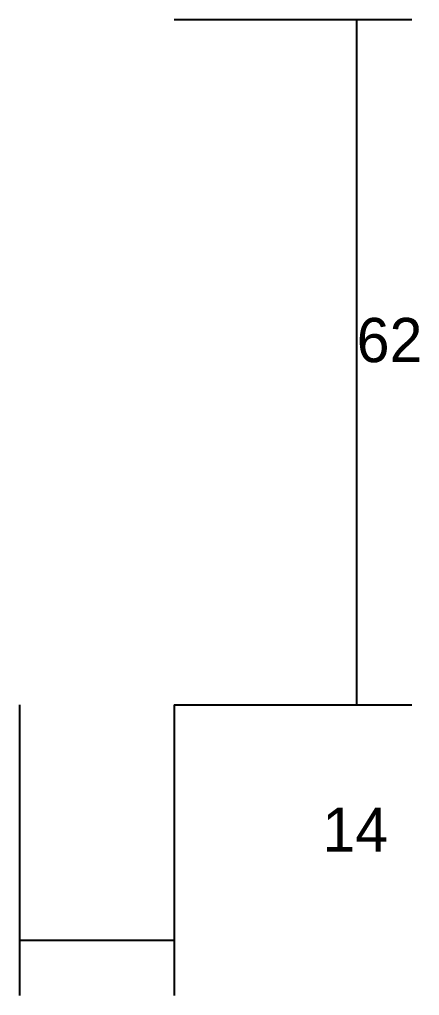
# Model space of a CAD drawing. Header units: metres. Extents: x 1764 to 5841, y -4497 to -3400.
# Drawn here: x 3466.7 to 3502.9, y -3645.7 to -3557.4 of the extents above; entities that cross this region are included whole.
import ezdxf

# ---------------------------------------------------------------- set-up
doc = ezdxf.new("R2010")
doc.units = ezdxf.units.M
doc.layers.add('COTA', color=2, linetype='Continuous')

msp = doc.modelspace()

# ---------------------------------------------------------------- linework, layer by layer
at = {"layer": 'COTA'}
for p, q in [((3480.7, -3557.4), (3502.2, -3557.4)), ((3497.2, -3619.4), (3497.2, -3557.4)), ((3466.7, -3619.4), (3466.7, -3645.7)), ((3480.7, -3619.4), (3502.2, -3619.4)), ((3480.7, -3619.4), (3480.7, -3645.7)), ((3466.7, -3640.7), (3480.7, -3640.7))]:
    msp.add_line(p, q, dxfattribs=at)

# ---------------------------------------------------------------- texts
for s, p in [('62', (3497.2, -3588.4)), ('14', (3494.1, -3632.7))]:
    msp.add_text(s, height=4, dxfattribs=at).set_placement(p)

doc.saveas('drawing.dxf')
